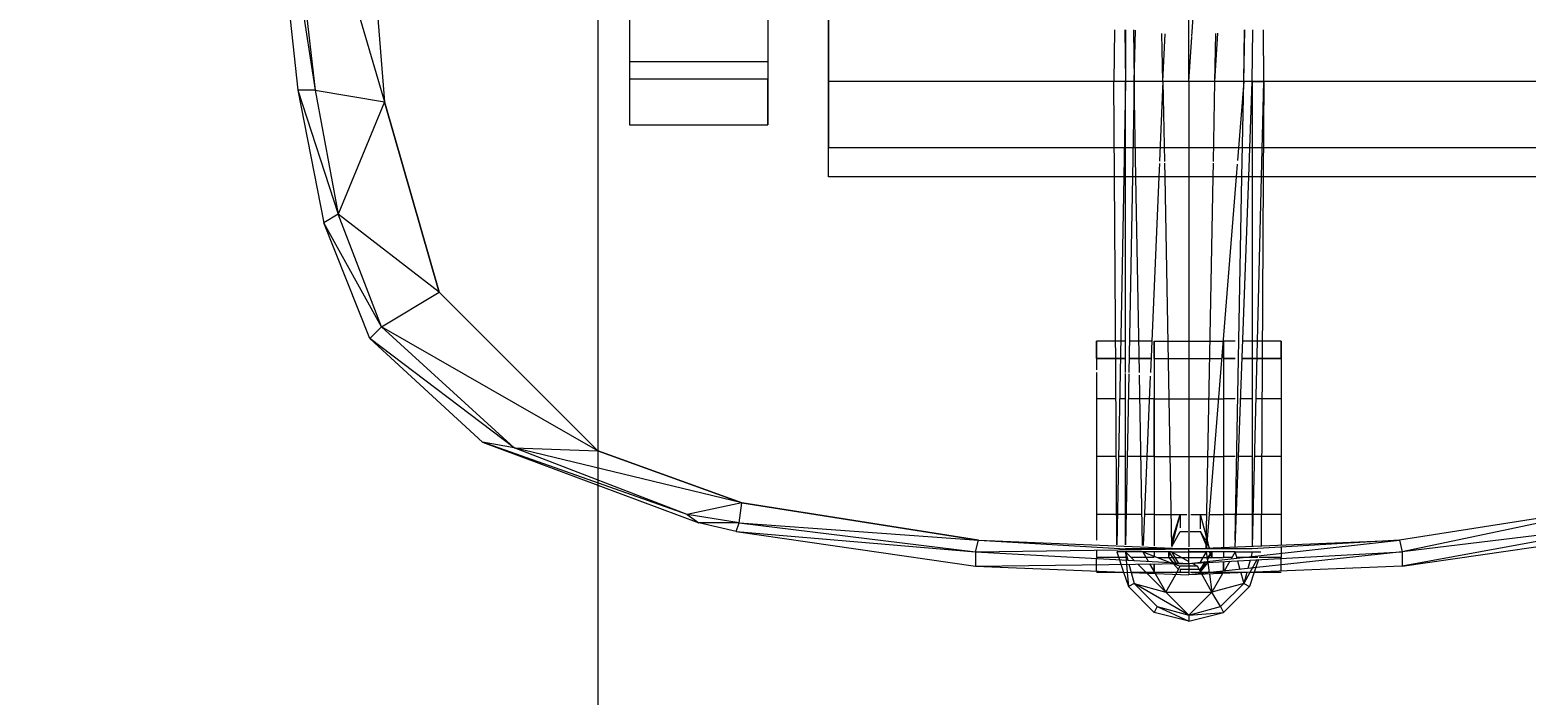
# Model space of a CAD drawing. Header units: millimetres. Extents: x -21051 to 202668, y -15646 to 13691.
# Drawn here: x -11560.1 to -11148.3, y -6736.3 to -6553.3 of the extents above; entities that cross this region are included whole.
import ezdxf

# ---------------------------------------------------------------- set-up
doc = ezdxf.new("R2010")
doc.units = ezdxf.units.MM
for name, color, linetype, lineweight in [('A-ANNO-DIMS', 211, 'Continuous', 9), ('A-ANNO-DIMS-100', 211, 'Continuous', 9), ('G-IMPT', 8, 'Continuous', 5), ('I-FURN', 30, 'Continuous', 5)]:
    doc.layers.add(name, color=color, linetype=linetype, lineweight=lineweight)
doc.layers.get('0').off()
doc.layers.get('I-FURN').off()
doc.styles.add('Arial_3', font='arial.ttf', dxfattribs={"height": 100})
doc.dimstyles.new('Arial_1_0', dxfattribs={"dimscale": 304.8, "dimtxt": 102.02594, "dimasz": 0.328084, "dimexe": 0.328084, "dimexo": 0.0625, "dimgap": 0.082021, "dimtad": 1, "dimdec": 0, "dimzin": 0, "dimdsep": 46, "dimtxsty": 'Arial_3', "dimblk1": 'OBLIQUE', "dimblk2": 'OBLIQUE', "dimsah": 1, "dimcen": 0.09, "dimdle": 0.328084, "dimazin": 0, "dimtfac": 1, "dimtdec": 4, "dimtix": 1, "dimtmove": 0, "dimatfit": 3, "dimfxl": 0.492126, "dimfxlon": 1, "dimtvp": 1, "dimtolj": 1, "dimtzin": 0, "dimarcsym": 2})

# ---------------------------------------------------------------- blocks, each defined once
blk = doc.blocks.new('Aeron_Work_Chair_3485 - Aeron Work Chair_dwg-V2-00_Ground floor')
at = {"layer": 'G-IMPT'}
for p, q in [((148.25, 247.62), (194.47, 240.51)), ((148.43, 250.23), (194.47, 245.27)), ((148, 245.87), (194.47, 240.51)), ((194.47, 245.27), (230.98, 238.13)), ((194.47, 240.51), (194.47, 245.27)), ((194.47, 245.27), (228.6, 234.16)), ((194.47, 240.51), (197.64, 221.46)), ((194.47, 240.51), (228.6, 234.16)), ((144.17, 237.02), (197.64, 221.46)), ((228.6, 234.16), (230.98, 238.13)), ((262.73, 225.42), (230.98, 238.13)), ((259.56, 222.25), (230.98, 238.13)), ((197.64, 221.46), (228.6, 234.16)), ((259.56, 222.25), (228.6, 234.16)), ((250.03, 206.37), (228.6, 234.16)), ((116.68, 227.81), (197.64, 221.46)), ((116.68, 227.81), (197.64, 221.46)), ((259.56, 222.25), (262.73, 225.42)), ((291.31, 194.47), (262.73, 225.42)), ((292.89, 185.74), (262.73, 225.42)), ((197.64, 221.46), (250.03, 206.37)), ((250.03, 206.37), (197.64, 221.46)), ((259.56, 222.25), (250.03, 206.37)), ((292.89, 185.74), (259.56, 222.25)), ((293.69, 162.72), (259.56, 222.25)), ((293.69, 162.72), (250.03, 206.37)), ((293.69, 162.72), (250.03, 206.37)), ((291.31, 194.47), (313.53, 134.94)), ((311.15, 138.11), (291.31, 194.47)), ((292.89, 185.74), (291.31, 194.47)), ((307.97, 123.03), (292.89, 185.74)), ((311.15, 138.11), (292.89, 185.74)), ((292.89, 185.74), (293.69, 162.72)), ((307.97, 123.03), (293.69, 162.72)), ((293.69, 162.72), (307.97, 123.03)), ((167.24, 153.99), (186.53, 153.99)), ((167.25, 153.99), (191.29, 153.99)), ((186.53, 153.99), (203.99, 153.99)), ((186.53, 153.99), (186.53, 115.89)), ((191.29, 153.99), (203.99, 153.99)), ((191.29, 153.99), (191.29, 115.89)), ((203.99, 153.99), (203.99, 115.89)), ((307.97, 123.03), (311.15, 138.11)), ((313.53, 123.83), (311.15, 138.11)), ((311.15, 138.11), (313.53, 134.94)), ((315.91, 124.62), (313.53, 134.94)), ((313.53, 123.83), (313.53, 134.94)), ((313.53, 123.83), (307.97, 123.03)), ((315.91, 124.62), (313.53, 123.83)), ((313.53, 123.83), (321.47, 58.74)), ((313.53, 123.83), (318.29, 57.94)), ((315.91, 124.62), (325.44, 58.74)), ((315.91, 124.62), (321.47, 58.74)), ((318.29, 57.94), (307.97, 123.03)), ((307.97, 123.03), (318.29, 57.94)), ((156.37, 115.89), (186.53, 115.89)), ((161.13, 115.89), (191.29, 115.89)), ((186.53, 115.89), (203.99, 115.89)), ((203.99, 115.89), (191.29, 115.89)), ((192.09, 99.22), (167.48, 99.22)), ((173.83, 99.22), (192.09, 99.22)), ((210.34, 99.22), (192.09, 99.22)), ((192.09, 99.22), (210.34, 99.22)), ((192.09, -99.22), (192.09, 99.22)), ((192.09, -99.22), (192.09, 99.22)), ((218.28, 99.22), (210.34, 99.22)), ((218.28, 99.22), (210.34, 99.22)), ((210.34, -99.22), (210.34, 99.22)), ((210.34, -99.22), (210.34, 99.22)), ((218.28, -99.22), (218.28, 99.22)), ((321.47, 58.74), (318.29, 57.94)), ((318.29, 57.94), (320.68, 0)), ((318.29, 57.94), (320.68, 17.46)), ((321.47, 58.74), (320.68, 0)), ((321.47, 58.74), (325.44, 58.74)), ((321.47, 58.74), (324.64, 0)), ((325.44, 58.74), (324.64, 0)), ((325.44, 58.74), (327.82, 0)), ((268.29, 25.4), (263.52, 25.4)), ((263.52, 20.2), (263.52, 25.4)), ((263.52, 25.4), (268.29, 25.4)), ((268.29, 25.4), (271.44, 25.4)), ((268.29, 25.4), (271.44, 25.4)), ((268.29, 25.4), (268.29, 20.17)), ((268.29, 20.17), (268.29, 25.4)), ((272.1, 25.4), (279.4, 25.4)), ((272.1, 25.4), (279.4, 25.4)), ((279.4, 25.4), (295.28, 25.4)), ((279.4, 25.4), (295.28, 25.4)), ((279.4, 20.1), (279.4, 25.4)), ((279.4, 20.1), (279.4, 25.4)), ((295.28, 25.4), (311.15, 25.4)), ((295.28, 25.4), (311.15, 25.4)), ((295.28, 20), (295.28, 25.4)), ((295.28, 20), (295.28, 25.4)), ((311.15, 25.4), (318.29, 25.4)), ((311.15, 25.4), (318.29, 25.4)), ((311.15, 19.91), (311.15, 25.4)), ((311.15, 19.91), (311.15, 25.4)), ((321.02, 25.4), (323.06, 25.4)), ((321.02, 25.4), (323.06, 25.4)), ((323.06, 19.31), (323.06, 25.4)), ((323.06, 19.31), (323.06, 25.4)), ((326.79, 25.4), (323.27, 25.4)), ((326.79, 25.4), (323.27, 25.4)), ((327.02, 25.4), (327.02, 19.58)), ((177.88, 20.5), (192.09, 20.64)), ((218.28, 20.48), (192.09, 20.64)), ((177.88, 17.6), (192.09, 17.46)), ((177.88, 17.46), (192.09, 17.46)), ((192.09, 17.46), (218.28, 17.94)), ((218.28, 17.46), (192.09, 17.46)), ((272.06, 20.15), (218.28, 20.48)), ((218.28, 17.94), (272.1, 18.94)), ((272.1, 17.46), (218.28, 17.46)), ((218.28, 15.56), (272.1, 16.55)), ((263.52, 17.46), (263.52, 20.2)), ((268.29, 20.17), (268.29, 17.46)), ((268.29, 17.46), (268.29, 20.17)), ((268.29, 16.48), (268.29, 10.42)), ((268.29, 10.42), (268.29, 16.48)), ((319.5, 19.86), (272.1, 20.15)), ((272.2, 18.94), (319.5, 19.81)), ((319.57, 17.46), (272.38, 17.46)), ((272.48, 16.56), (319.57, 17.43)), ((279.4, 17.46), (279.4, 19.07)), ((279.4, 17.46), (279.4, 19.07)), ((279.4, 9.53), (279.4, 16.69)), ((279.4, 9.53), (279.4, 16.69)), ((295.28, 17.46), (295.28, 19.36)), ((295.28, 17.46), (295.28, 19.36)), ((295.28, 9.53), (295.28, 16.98)), ((295.28, 9.53), (295.28, 16.98)), ((311.15, 17.46), (311.15, 19.65)), ((311.15, 17.46), (311.15, 19.65)), ((311.15, 12.89), (311.15, 17.27)), ((311.15, 12.89), (311.15, 17.27)), ((320.68, -17.46), (320.68, 17.46)), ((321.47, 19.84), (327.09, 17.97)), ((321.47, 17.46), (321.47, 19.84)), ((321.47, 17.46), (323.83, 15.1)), ((321.47, 17.46), (327.13, 16.99)), ((321.47, 17.46), (323.73, 16.84)), ((321.47, 12.7), (321.47, 17.46)), ((323.06, 17.33), (323.06, 19.31)), ((323.06, 17.33), (323.06, 19.31)), ((324.87, 16.54), (327.17, 15.91)), ((327.02, 19.58), (327.02, 17.99)), ((327.09, 17.97), (330.99, 16.67)), ((327.13, 16.99), (330.99, 16.67)), ((330.2, 15.08), (330.99, 16.67)), ((338.14, 9.53), (330.99, 16.67)), ((177.89, 15.28), (192.09, 15.08)), ((192.09, 15.08), (177.96, 14.74)), ((192.09, 15.08), (218.28, 15.56)), ((218.28, 14.6), (192.09, 15.08)), ((272.1, 13.61), (218.28, 14.6)), ((263.52, 10.21), (263.52, 16.4)), ((319.72, 12.73), (272.83, 13.6)), ((273.18, 10.63), (319.72, 12.63)), ((321.47, 12.7), (324.36, 5.17)), ((321.47, 12.7), (324.04, 11.23)), ((321.47, 4.76), (321.47, 12.7)), ((323.06, 9.53), (323.06, 15.87)), ((323.06, 9.53), (323.06, 15.87)), ((324.83, 14.1), (327.35, 11.58)), ((327.02, 15.95), (327.02, 9.53)), ((327.17, 15.91), (330.2, 15.08)), ((336.55, 8.73), (330.2, 15.08)), ((338.93, 0), (330.2, 15.08)), ((330.2, 15.08), (332.58, 6.35)), ((214.64, 8.11), (218.28, 8.27)), ((218.28, 8.27), (272.1, 10.58)), ((263.52, 9.53), (319.82, 9.53)), ((263.52, 9.53), (263.52, -9.38)), ((265.19, 9.53), (263.52, 9.53)), ((263.52, 9.53), (268.29, 9.53)), ((263.52, 9.53), (268.29, 9.53)), ((268.29, 9.53), (265.19, 9.53)), ((268.29, 9.53), (279.4, 9.53)), ((268.29, 9.53), (279.4, 9.53)), ((268.29, 9.53), (268.29, -9)), ((268.29, 9.53), (279.4, 9.53)), ((295.28, 9.53), (279.4, 9.53)), ((279.4, 9.53), (295.28, 9.53)), ((279.4, 9.53), (279.4, -9.53)), ((279.4, 9.53), (295.28, 9.53)), ((295.28, 9.53), (311.15, 9.53)), ((295.28, 9.53), (311.15, 9.53)), ((295.28, 9.53), (311.15, 9.53)), ((295.28, 9.53), (295.28, -9.53)), ((311.15, 9.53), (311.15, 12.26)), ((311.15, 9.53), (311.15, 12.26)), ((311.15, 9.53), (319.82, 9.53)), ((311.15, 9.53), (319.82, 9.53)), ((311.15, 9.53), (311.15, 0.57)), ((311.15, 9.53), (319.82, 9.53)), ((321.47, 9.53), (322.69, 9.53)), ((321.47, 9.53), (322.69, 9.53)), ((321.47, 9.53), (322.69, 9.53)), ((321.47, 9.53), (322.69, 9.53)), ((323.06, 8.57), (323.06, -9.53)), ((324.77, 9.53), (327.02, 9.53)), ((327.02, 9.53), (324.77, 9.53)), ((327.02, 9.53), (324.77, 9.53)), ((324.79, 10.8), (327.44, 9.29)), ((327.02, 9.53), (325.38, 9.53)), ((327.02, 9.53), (327.02, 0)), ((327.35, 11.58), (332.58, 6.35)), ((327.44, 9.29), (332.58, 6.35)), ((336.55, 8.73), (338.14, 9.53)), ((336.55, 8.73), (338.93, 0)), ((336.55, 8.73), (340.52, 0)), ((340.52, 0), (338.14, 9.53)), ((192.09, 7.14), (178.86, 7.46)), ((192.09, 7.14), (178.97, 6.57)), ((192.09, 7.14), (213.99, 8.08)), ((192.09, 7.14), (214.04, 6.74)), ((214.58, 6.73), (218.28, 6.66)), ((218.28, 6.66), (319.97, 4.79)), ((319.97, 4.73), (311.15, 2.38)), ((318.29, 4.58), (311.15, 2.38)), ((319.98, 4.7), (315.91, 2.38)), ((321.47, 5.56), (324.45, 3.57)), ((323.06, 5.56), (321.47, 5.13)), ((323.06, 5.56), (321.47, 5.56)), ((321.47, 4.76), (321.47, -4.76)), ((321.47, 4.76), (321.47, 0)), ((321.47, 4.76), (324.48, 2.95)), ((321.47, 4.76), (324.11, 0)), ((323.06, 5.56), (324.4, 4.48)), ((323.06, 5.56), (324.42, 4.2)), ((324.7, 4.29), (325.44, 2.38)), ((324.73, 4.22), (326.37, 2.9)), ((332.58, 6.35), (327.67, 3.62)), ((338.93, 0), (332.58, 6.35)), ((332.58, 6.35), (332.58, -6.35)), ((192.09, 0), (29.37, 0)), ((192.09, 0), (179.89, -0.81)), ((192.09, 0), (218.28, 0)), ((218.28, 0), (320.12, 0)), ((311.15, 2.38), (311.15, 0.57)), ((311.15, 2.38), (314.85, 2.38)), ((315.91, 2.38), (315.91, 0.31)), ((320.68, 0), (318.29, -57.94)), ((324.64, 0), (318.29, -57.94)), ((324.64, 0), (320.68, 0)), ((321.47, -4.76), (321.47, 0)), ((324.64, 0), (321.47, -58.74)), ((321.47, -58.74), (327.82, 0)), ((324.64, 0), (327.82, 0)), ((327.67, 3.62), (325.44, 2.38)), ((325.44, -2.38), (325.44, 2.38)), ((325.44, -58.74), (327.82, 0)), ((326.23, 2.38), (326.23, -2.82)), ((326.23, 2.38), (327.02, 2.38)), ((327.02, 2.38), (327.02, 0)), ((338.93, 0), (332.58, -6.35)), ((338.93, 0), (336.55, -8.73)), ((340.52, 0), (338.14, -9.53)), ((338.93, 0), (338.14, -9.53)), ((338.93, 0), (340.52, 0)), ((179.68, -0.83), (26.3, -11.05)), ((311.15, -0.57), (311.15, -3.18)), ((311.15, -0.57), (311.15, -4.95)), ((317.38, -4.84), (311.15, -3.18)), ((315.17, -3.18), (311.15, -3.18)), ((315.91, -0.31), (315.91, -3.18)), ((319.56, -4.8), (315.91, -3.18)), ((318.29, -4.54), (315.91, -3.18)), ((321.47, -4.76), (324.31, -3.06)), ((326.95, -3.22), (324.39, -4.68)), ((326.23, -3.18), (324.41, -4.39)), ((326.96, -3.23), (324.5, -5.2)), ((324.6, -0.87), (325.44, -2.38)), ((327.44, -3.49), (325.44, -2.38)), ((327.02, -3.18), (326.23, -3.18)), ((327.02, -0.44), (327.02, -9.53)), ((327.02, -0.44), (327.02, -3.18)), ((332.58, -6.35), (327.44, -3.49)), ((192.09, -7.14), (178.8, -7.96)), ((192.09, -7.14), (178.86, -7.46)), ((214.04, -6.74), (192.09, -7.14)), ((218.28, -6.66), (214.58, -6.73)), ((320.27, -4.78), (218.28, -6.66)), ((218.28, -12.99), (320.28, -4.86)), ((311.15, -5.59), (311.15, -9.53)), ((320.3, -5.62), (318.29, -5.08)), ((320.3, -5.68), (319.03, -4.96)), ((321.47, -4.76), (324.08, -5.14)), ((321.47, -12.7), (321.47, -4.76)), ((323.43, -5.04), (321.47, -6.35)), ((323.69, -5.08), (321.47, -6.35)), ((323.06, -6.35), (321.47, -5.64)), ((323.06, -6.35), (321.47, -5.93)), ((321.47, -6.35), (323.06, -6.35)), ((324.36, -5.18), (327.22, -5.58)), ((327.44, -9.29), (332.58, -6.35)), ((327.59, -5.64), (332.58, -6.35)), ((330.2, -15.08), (332.58, -6.35)), ((336.55, -8.73), (332.58, -6.35)), ((263.52, -9.53), (320.28, -9.53)), ((263.52, -12.74), (263.52, -9.53)), ((265.19, -9.53), (263.52, -9.53)), ((263.52, -9.53), (268.29, -9.53)), ((263.52, -9.53), (268.29, -9.53)), ((268.29, -9.53), (265.19, -9.53)), ((268.29, -9.53), (279.4, -9.53)), ((268.29, -9.53), (279.4, -9.53)), ((268.29, -9.53), (268.29, -12.74)), ((268.29, -9.53), (279.4, -9.53)), ((268.29, -12.74), (268.29, -9.53)), ((279.4, -9.53), (295.28, -9.53)), ((279.4, -9.53), (295.28, -9.53)), ((279.4, -12.74), (279.4, -9.53)), ((279.4, -9.53), (295.28, -9.53)), ((279.4, -12.74), (279.4, -9.53)), ((295.28, -9.53), (311.15, -9.53)), ((295.28, -9.53), (311.15, -9.53)), ((295.28, -12.74), (295.28, -9.53)), ((295.28, -9.53), (311.15, -9.53)), ((295.28, -12.74), (295.28, -9.53)), ((311.15, -9.53), (320.28, -9.53)), ((311.15, -9.53), (320.28, -9.53)), ((311.15, -12.74), (311.15, -9.53)), ((311.15, -9.53), (320.28, -9.53)), ((311.15, -12.74), (311.15, -9.53)), ((321.47, -9.53), (323.06, -9.53)), ((321.47, -9.53), (323.06, -9.53)), ((321.47, -9.53), (323.06, -9.53)), ((321.47, -9.53), (323.06, -9.53)), ((321.47, -12.7), (323.37, -11.61)), ((323.06, -11.79), (323.06, -9.53)), ((323.06, -11.79), (323.06, -9.53)), ((324.04, -11.23), (326.77, -9.67)), ((325.38, -9.53), (324.13, -9.53)), ((324.13, -9.53), (326.79, -9.53)), ((326.79, -9.53), (324.13, -9.53)), ((326.79, -9.53), (324.13, -9.53)), ((326.79, -9.53), (325.38, -9.53)), ((327.02, -9.53), (327.02, -15.95)), ((336.55, -8.73), (330.2, -15.08)), ((330.99, -16.67), (338.14, -9.53)), ((336.55, -8.73), (338.14, -9.53)), ((192.09, -15.08), (177.88, -15.42)), ((192.09, -15.08), (177.89, -15.28)), ((192.09, -15.08), (213.78, -13.35)), ((218.28, -14.6), (192.09, -15.08)), ((214.84, -13.27), (218.28, -12.99)), ((320.15, -12.75), (218.28, -16.5)), ((318.29, -12.76), (218.28, -14.6)), ((263.52, -20.2), (263.52, -14.83)), ((268.29, -14.66), (268.29, -20.17)), ((268.29, -20.17), (268.29, -14.66)), ((279.4, -17.46), (279.4, -14.25)), ((279.4, -17.46), (279.4, -14.25)), ((295.28, -17.46), (295.28, -13.66)), ((295.28, -17.46), (295.28, -13.66)), ((311.15, -17.46), (311.15, -13.08)), ((311.15, -17.46), (311.15, -13.08)), ((321.47, -12.7), (321.47, -12.74)), ((321.47, -12.7), (321.63, -12.74)), ((321.47, -12.74), (321.47, -17.46)), ((321.63, -12.74), (323.2, -13.17)), ((323.06, -18.98), (323.06, -13.13)), ((323.06, -18.98), (323.06, -13.13)), ((323.73, -16.84), (326.07, -16.21)), ((323.92, -13.37), (326.3, -14.02)), ((327.14, -16.75), (330.2, -15.08)), ((327.17, -15.91), (330.2, -15.08)), ((327.24, -14.27), (330.2, -15.08)), ((330.2, -15.08), (330.99, -16.67)), ((192.09, -17.46), (177.88, -17.6)), ((192.09, -20.64), (177.88, -20.5)), ((218.28, -16.5), (192.09, -17.46)), ((192.09, -17.46), (192.09, -20.64)), ((192.09, -17.46), (218.28, -17.46)), ((218.28, -19.99), (192.09, -20.64)), ((192.09, -20.64), (218.28, -20.48)), ((218.28, -17.46), (319.96, -17.46)), ((319.96, -17.5), (218.28, -19.99)), ((218.28, -20.48), (319.86, -19.85)), ((263.52, -25.4), (263.52, -20.2)), ((268.29, -20.17), (268.29, -25.4)), ((268.29, -25.4), (268.29, -20.17)), ((279.4, -20.1), (279.4, -18.49)), ((279.4, -20.1), (279.4, -18.49)), ((279.4, -25.4), (279.4, -20.1)), ((279.4, -25.4), (279.4, -20.1)), ((295.28, -20), (295.28, -18.11)), ((295.28, -20), (295.28, -18.11)), ((295.28, -25.4), (295.28, -20)), ((295.28, -25.4), (295.28, -20)), ((311.15, -19.91), (311.15, -17.72)), ((311.15, -19.91), (311.15, -17.72)), ((311.15, -25.4), (311.15, -19.91)), ((311.15, -25.4), (311.15, -19.91)), ((318.29, -57.94), (320.68, -17.46)), ((321.47, -17.46), (322.77, -17.11)), ((321.47, -17.46), (321.47, -19.84)), ((323.06, -25.4), (323.06, -19.31)), ((323.06, -25.4), (323.06, -19.31)), ((323.61, -19.13), (327.09, -17.97)), ((323.63, -18.66), (327.14, -16.75)), ((327.02, -16.81), (327.02, -17.99)), ((327.02, -17.99), (327.02, -19.58)), ((327.02, -19.58), (327.02, -25.4)), ((327.09, -17.97), (330.99, -16.67)), ((268.29, -25.4), (263.52, -25.4)), ((263.52, -25.4), (268.29, -25.4)), ((268.29, -25.4), (279.4, -25.4)), ((268.29, -25.4), (279.4, -25.4)), ((279.4, -25.4), (295.28, -25.4)), ((279.4, -25.4), (295.28, -25.4)), ((295.28, -25.4), (311.15, -25.4)), ((295.28, -25.4), (311.15, -25.4)), ((311.15, -25.4), (319.63, -25.4)), ((311.15, -25.4), (319.63, -25.4)), ((320.21, -25.4), (323.06, -25.4)), ((320.21, -25.4), (323.06, -25.4)), ((326.79, -25.4), (323.27, -25.4)), ((326.79, -25.4), (323.27, -25.4)), ((307.97, -123.03), (318.29, -57.94)), ((307.97, -123.03), (318.29, -57.94)), ((307.97, -123.03), (321.47, -58.74)), ((313.53, -123.82), (321.47, -58.74)), ((313.53, -123.82), (325.44, -58.74)), ((325.44, -58.74), (315.91, -124.62)), ((318.29, -57.94), (321.47, -58.74)), ((321.47, -58.74), (325.44, -58.74))]:
    blk.add_line(p, q, dxfattribs=at)
blk = doc.blocks.new('Aeron_Work_Chair_3485 - Aeron_Work_Chair_3485-V3-00_Ground floor')
at = {"extrusion": (0, 0, -1), "zscale": -1, "rotation": 180}
blk.add_blockref('Aeron_Work_Chair_3485 - Aeron Work Chair_dwg-V2-00_Ground floor', (5.18, -12.1), dxfattribs=at)
blk = doc.blocks.new('DIMBLOCK148-00_Ground floor')
at = {"layer": 'A-ANNO-DIMS-100', "transparency": 16777216}
for p, q in [((-11403.82, -5556.53), (-11453.82, -5506.53)), ((-11403.82, -5556.53), (-11503.82, -5556.53)), ((-11403.82, -5556.53), (-11403.82, -8676.53)), ((-11403.82, -5556.53), (-11353.82, -5606.53)), ((-11403.82, -5556.53), (-11253.82, -5556.53)), ((-11403.82, -8676.53), (-11453.82, -8626.53)), ((-11403.82, -8676.53), (-11503.82, -8676.53)), ((-11403.82, -8676.53), (-11353.82, -8726.53)), ((-11403.82, -8676.53), (-11253.82, -8676.53))]:
    blk.add_line(p, q, dxfattribs=at)
at = {"layer": 'A-ANNO-DIMS-100', "color": 0, "transparency": 16777216, "insert": (-11558.64, -7270.35), "char_height": 100, "width": 369.1769, "attachment_point": 1, "rotation": 90, "line_spacing_factor": 0.941778, "style": 'Arial_3'}
blk.add_mtext('3120', dxfattribs=at)
blk = doc.blocks.new('_Oblique')
at = {"color": 0, "linetype": 'ByBlock', "lineweight": -2}
blk.add_line((-0.5, -0.5), (0.5, 0.5), dxfattribs=at)

msp = doc.modelspace()

# ---------------------------------------------------------------- block references
at = {"layer": 'I-FURN', "color": 254, "rotation": 269.9999999999999}
msp.add_blockref('Aeron_Work_Chair_3485 - Aeron_Work_Chair_3485-V3-00_Ground floor', (-11229.01, -6380.62), dxfattribs=at)

# ---------------------------------------------------------------- dimensions: what is measured, and where the dimension line sits
at = {"layer": 'A-ANNO-DIMS'}
dim = msp.add_linear_dim(base=(-11403.82, -8676.53), p1=(-11253.82, -5556.53), p2=(-11253.82, -8676.53), angle=90, dimstyle='Arial_1_0', override={"dimpost": '<>', "dimfxl": 3120}, dxfattribs=at)
dim.commit()
dim.dimension.update_dxf_attribs({"geometry": 'DIMBLOCK148-00_Ground floor', "text_midpoint": (-11479.91, -7116.53)})

doc.saveas('drawing.dxf')
